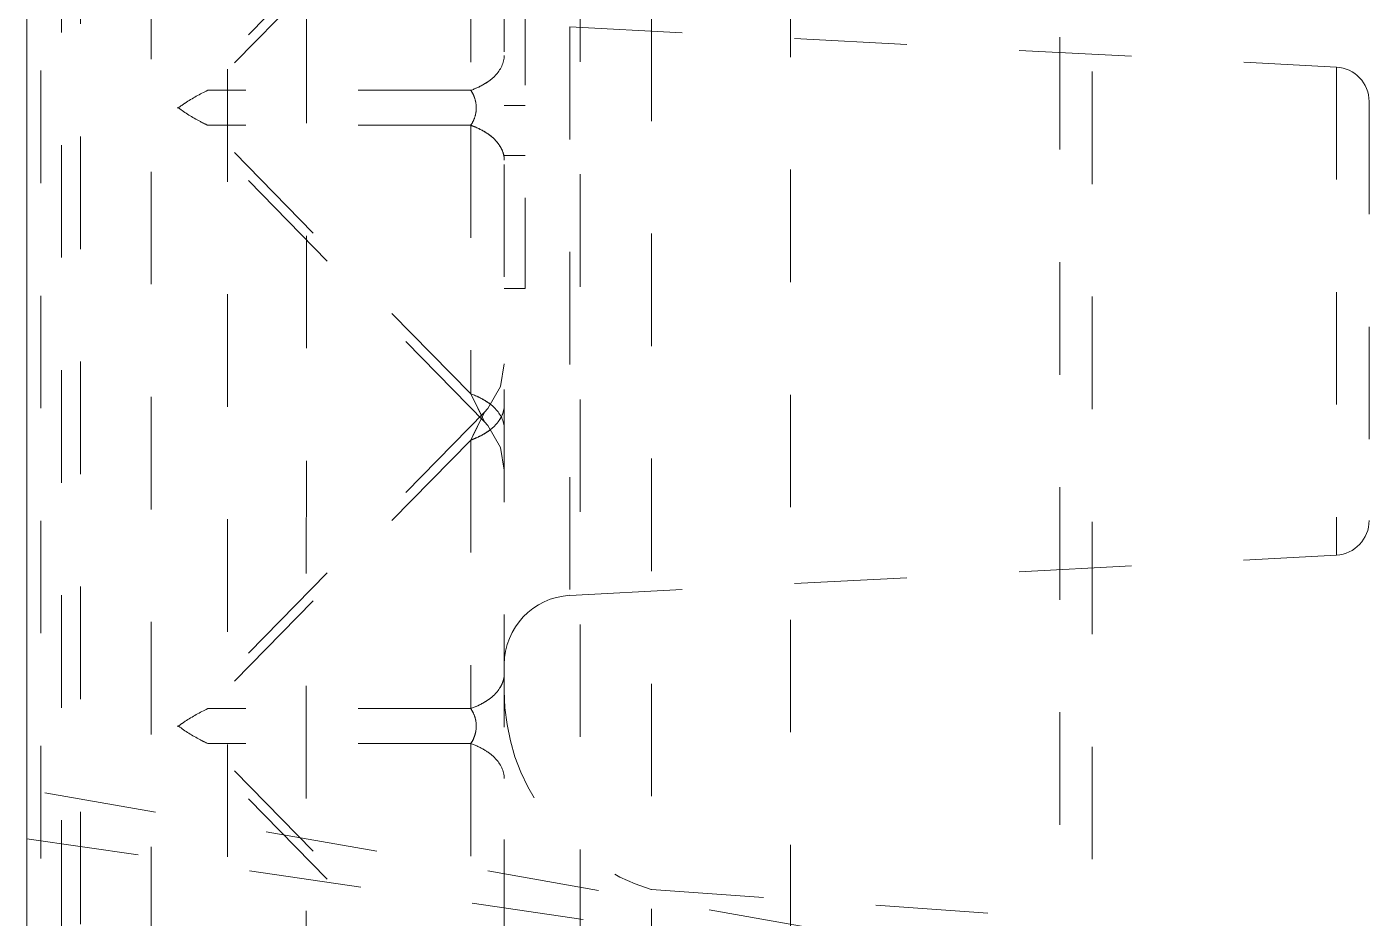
# Model space of a CAD drawing. Header units: millimetres. Extents: x 1815 to 2350, y 526 to 985.
# Drawn here: x 2236.4 to 2255.89, y 720.05 to 732.99 of the extents above; entities that cross this region are included whole.
import ezdxf

# ---------------------------------------------------------------- set-up
doc = ezdxf.new("R2010")
doc.units = ezdxf.units.MM
doc.header["$LTSCALE"] = 16.334999
doc.linetypes.add('HIDDEN', pattern=[0.2, 0.1, -0.1])
doc.layers.get('0').update_dxf_attribs({"lineweight": 18})
doc.layers.add('DEFAULT_2', color=8, linetype='HIDDEN', lineweight=18)

msp = doc.modelspace()

# ---------------------------------------------------------------- linework, layer by layer
at = {"color": 7, "linetype": 'Continuous'}
msp.add_line((2236.396, 596.071), (2236.396, 941.071), dxfattribs=at)
at = {"layer": 'DEFAULT_2', "color": 8, "linetype": 'HIDDEN'}
for p, q in [((2236.899, 878.286), (2236.899, 666.346)), ((2237.177, 875.144), (2237.177, 666.979)), ((2238.2, 874.632), (2238.2, 667.491)), ((2239.311, 872.854), (2239.311, 669.289)), ((2243.331, 683.619), (2243.331, 865.833)), ((2236.599, 863.032), (2236.599, 675.454)), ((2245.467, 841.065), (2245.467, 709.118)), ((2251.4, 840.65), (2251.4, 709.533)), ((2251.868, 840.149), (2251.868, 710.034)), ((2247.487, 838.726), (2247.487, 711.456)), ((2244.431, 835.391), (2244.431, 714.791)), ((2240.459, 743.023), (2240.452, 706.483)), ((2242.843, 740.641), (2242.843, 732.066)), ((2243.044, 736.37), (2238.579, 731.812)), ((2242.843, 735.964), (2239.024, 732.066)), ((2243.632, 733.773), (2243.632, 729.191)), ((2244.283, 732.987), (2255.417, 732.404)), ((2244.283, 732.987), (2244.283, 724.735)), ((2255.417, 732.404), (2255.417, 725.319)), ((2242.843, 732.066), (2239.024, 732.066)), ((2243.044, 727.255), (2238.579, 731.812)), ((2238.579, 731.812), (2238.599, 731.812)), ((2243.331, 731.844), (2243.632, 731.844)), ((2255.893, 731.902), (2255.893, 725.821)), ((2242.843, 731.559), (2239.024, 731.559)), ((2242.843, 727.661), (2239.024, 731.559)), ((2242.843, 731.559), (2242.843, 727.661)), ((2243.331, 731.12), (2243.632, 731.12)), ((2243.331, 729.191), (2243.632, 729.191)), ((2243.331, 728.098), (2243.275, 727.769)), ((2243.043, 727.256), (2242.843, 727.661)), ((2242.843, 727.661), (2242.999, 727.346)), ((2243.275, 727.769), (2243.093, 727.449)), ((2243.093, 727.449), (2243.044, 727.395)), ((2243.044, 727.395), (2238.579, 722.838)), ((2243.043, 727.394), (2242.843, 726.989)), ((2242.843, 726.989), (2243.043, 727.394)), ((2242.998, 727.303), (2242.905, 727.114)), ((2243.043, 727.394), (2242.998, 727.303)), ((2242.999, 727.346), (2243.043, 727.256)), ((2243.044, 727.255), (2243.093, 727.201)), ((2242.905, 727.114), (2242.843, 726.989)), ((2243.093, 727.201), (2243.275, 726.881)), ((2242.843, 726.989), (2239.024, 723.091)), ((2242.843, 726.989), (2242.843, 723.091)), ((2243.275, 726.881), (2243.331, 726.552)), ((2244.283, 724.735), (2255.417, 725.319)), ((2242.843, 723.091), (2239.024, 723.091)), ((2243.044, 718.28), (2238.579, 722.838)), ((2238.599, 722.838), (2238.579, 722.838)), ((2242.843, 722.584), (2239.024, 722.584)), ((2242.843, 718.686), (2239.024, 722.584)), ((2242.843, 722.584), (2242.843, 718.686)), ((2247.917, 719.886), (2236.396, 721.917)), ((2236.396, 721.203), (2247.917, 719.534)), ((2245.467, 720.465), (2251.4, 720.05))]:
    msp.add_line(p, q, dxfattribs=at)
for centre, radius, start, end in [((2255.391, 731.902), 0.502, 359.9927, 86.9995), ((2242.593, 726.813), 0.878, 54.3517, 57.9086), ((2255.391, 725.821), 0.502, 273.0005, 0.0073), ((2244.336, 723.732), 1.005, 92.9998, 179.9956), ((2242.885, 723.633), 0.452, 328.5481, 335.4815), ((2246.346, 723.349), 3.015, 180, 253.0459)]:
    msp.add_arc(centre, radius, start, end, dxfattribs=at)
for points, knots in [([(2242.843, 732.066), (2242.912, 732.09), (2243.04, 732.149), (2243.24, 732.294), (2243.331, 732.466), (2243.331, 732.572)], [0, 0, 0, 0, 0.2217181, 0.4235921, 0.7452258, 0.7452258, 0.7452258, 0.7452258]), ([(2243.105, 732.199), (2243.086, 732.186), (2243.003, 732.132), (2242.913, 732.09), (2242.843, 732.066)], [0, 0, 0, 0, 0.0709597, 0.2951817, 0.2951817, 0.2951817, 0.2951817]), ([(2238.599, 731.812), (2238.631, 731.837), (2238.765, 731.932), (2238.911, 732.012), (2239.024, 732.066)], [0, 0, 0, 0, 0.1196831, 0.4955386, 0.4955386, 0.4955386, 0.4955386]), ([(2242.843, 732.066), (2242.897, 731.995), (2242.941, 731.85), (2242.907, 731.673), (2242.868, 731.59), (2242.843, 731.559)], [0, 0, 0, 0, 0.2688102, 0.4182517, 0.5396117, 0.5396117, 0.5396117, 0.5396117]), ([(2242.898, 731.959), (2242.895, 731.969), (2242.881, 732.007), (2242.861, 732.043), (2242.843, 732.066)], [0, 0, 0, 0, 0.0330938, 0.1208513, 0.1208513, 0.1208513, 0.1208513]), ([(2242.904, 731.681), (2242.917, 731.727), (2242.933, 731.821), (2242.913, 731.915), (2242.898, 731.959)], [0, 0, 0, 0, 0.1427359, 0.282283, 0.282283, 0.282283, 0.282283]), ([(2239.024, 731.559), (2238.985, 731.577), (2238.838, 731.651), (2238.696, 731.738), (2238.599, 731.812)], [0, 0, 0, 0, 0.1277972, 0.4955239, 0.4955239, 0.4955239, 0.4955239]), ([(2242.843, 731.559), (2242.849, 731.567), (2242.875, 731.605), (2242.893, 731.648), (2242.904, 731.681)], [0, 0, 0, 0, 0.0312409, 0.1372343, 0.1372343, 0.1372343, 0.1372343]), ([(2243.331, 731.053), (2243.331, 731.159), (2243.24, 731.331), (2243.04, 731.475), (2242.912, 731.535), (2242.843, 731.559)], [0, 0, 0, 0, 0.3216396, 0.5235178, 0.7452396, 0.7452396, 0.7452396, 0.7452396]), ([(2242.843, 731.559), (2242.866, 731.551), (2242.956, 731.516), (2243.042, 731.47), (2243.101, 731.428)], [0, 0, 0, 0, 0.0747989, 0.2899743, 0.2899743, 0.2899743, 0.2899743]), ([(2243.161, 731.381), (2243.172, 731.371), (2243.213, 731.333), (2243.249, 731.289), (2243.27, 731.253)], [0, 0, 0, 0, 0.0443556, 0.1682278, 0.1682278, 0.1682278, 0.1682278]), ([(2243.27, 731.253), (2243.277, 731.242), (2243.301, 731.199), (2243.318, 731.151), (2243.325, 731.115)], [0, 0, 0, 0, 0.0390665, 0.149089, 0.149089, 0.149089, 0.149089]), ([(2242.843, 727.661), (2242.912, 727.636), (2243.04, 727.577), (2243.24, 727.433), (2243.331, 727.261), (2243.331, 727.154)], [0, 0, 0, 0, 0.2217199, 0.423594, 0.7452283, 0.7452283, 0.7452283, 0.7452283]), ([(2243.331, 727.496), (2243.331, 727.389), (2243.24, 727.218), (2243.04, 727.073), (2242.912, 727.014), (2242.843, 726.989)], [0, 0, 0, 0, 0.3216456, 0.5235241, 0.7452453, 0.7452453, 0.7452453, 0.7452453]), ([(2243.27, 727.295), (2243.28, 727.311), (2243.313, 727.373), (2243.331, 727.444), (2243.331, 727.496)], [0, 0, 0, 0, 0.0566771, 0.2121865, 0.2121865, 0.2121865, 0.2121865]), ([(2243.13, 727.142), (2243.145, 727.153), (2243.198, 727.198), (2243.244, 727.251), (2243.27, 727.295)], [0, 0, 0, 0, 0.0554612, 0.2081139, 0.2081139, 0.2081139, 0.2081139]), ([(2242.843, 726.989), (2242.87, 726.999), (2242.971, 727.038), (2243.067, 727.093), (2243.13, 727.142)], [0, 0, 0, 0, 0.08497, 0.3269032, 0.3269032, 0.3269032, 0.3269032]), ([(2243.105, 727.123), (2243.086, 727.109), (2243.003, 727.055), (2242.913, 727.014), (2242.843, 726.989)], [0, 0, 0, 0, 0.0709592, 0.2951789, 0.2951789, 0.2951789, 0.2951789]), ([(2243.331, 723.597), (2243.331, 723.491), (2243.24, 723.319), (2243.04, 723.175), (2242.912, 723.115), (2242.843, 723.091)], [0, 0, 0, 0, 0.3216396, 0.5235178, 0.7452396, 0.7452396, 0.7452396, 0.7452396]), ([(2242.843, 723.091), (2242.912, 723.115), (2243.04, 723.175), (2243.24, 723.319), (2243.331, 723.491), (2243.331, 723.597)], [0, 0, 0, 0, 0.2217181, 0.4235921, 0.7452258, 0.7452258, 0.7452258, 0.7452258]), ([(2243.296, 723.445), (2243.302, 723.457), (2243.321, 723.506), (2243.331, 723.559), (2243.331, 723.597)], [0, 0, 0, 0, 0.0412792, 0.1576342, 0.1576342, 0.1576342, 0.1576342]), ([(2243.105, 723.225), (2243.086, 723.211), (2243.003, 723.157), (2242.913, 723.116), (2242.843, 723.091)], [0, 0, 0, 0, 0.0709597, 0.2951817, 0.2951817, 0.2951817, 0.2951817]), ([(2238.599, 722.838), (2238.631, 722.862), (2238.765, 722.957), (2238.911, 723.037), (2239.024, 723.091)], [0, 0, 0, 0, 0.1196831, 0.4955386, 0.4955386, 0.4955386, 0.4955386]), ([(2242.843, 723.091), (2242.897, 723.02), (2242.941, 722.875), (2242.907, 722.699), (2242.868, 722.616), (2242.843, 722.584)], [0, 0, 0, 0, 0.2688102, 0.4182517, 0.5396117, 0.5396117, 0.5396117, 0.5396117]), ([(2242.843, 723.091), (2242.849, 723.083), (2242.875, 723.045), (2242.893, 723.002), (2242.904, 722.969)], [0, 0, 0, 0, 0.0312409, 0.1372343, 0.1372343, 0.1372343, 0.1372343]), ([(2239.024, 722.584), (2238.985, 722.603), (2238.838, 722.677), (2238.696, 722.763), (2238.599, 722.838)], [0, 0, 0, 0, 0.1277972, 0.4955239, 0.4955239, 0.4955239, 0.4955239]), ([(2242.924, 722.825), (2242.923, 722.79), (2242.915, 722.745), (2242.902, 722.701), (2242.898, 722.691)], [0, 0, 0, 0, 0.1040178, 0.1364204, 0.1364204, 0.1364204, 0.1364204]), ([(2242.898, 722.691), (2242.895, 722.681), (2242.881, 722.643), (2242.861, 722.607), (2242.843, 722.584)], [0, 0, 0, 0, 0.0330938, 0.1208513, 0.1208513, 0.1208513, 0.1208513]), ([(2243.331, 722.078), (2243.331, 722.184), (2243.24, 722.356), (2243.04, 722.501), (2242.912, 722.56), (2242.843, 722.584)], [0, 0, 0, 0, 0.3216396, 0.5235178, 0.7452396, 0.7452396, 0.7452396, 0.7452396]), ([(2242.843, 722.584), (2242.912, 722.56), (2243.04, 722.501), (2243.24, 722.356), (2243.331, 722.184), (2243.331, 722.078)], [0, 0, 0, 0, 0.2217181, 0.4235921, 0.7452258, 0.7452258, 0.7452258, 0.7452258])]:
    msp.add_open_spline(points, degree=3, knots=knots, dxfattribs=at)
for points in [[(2243.101, 731.428), (2243.122, 731.413), (2243.142, 731.398), (2243.161, 731.381)], [(2243.325, 731.115), (2243.329, 731.095), (2243.331, 731.074), (2243.331, 731.053)], [(2243.06, 727.557), (2242.992, 727.6), (2242.918, 727.634), (2242.843, 727.661)], [(2242.904, 722.969), (2242.918, 722.922), (2242.926, 722.873), (2242.924, 722.825)]]:
    msp.add_open_spline(points, degree=3, dxfattribs=at)

doc.saveas('drawing.dxf')
